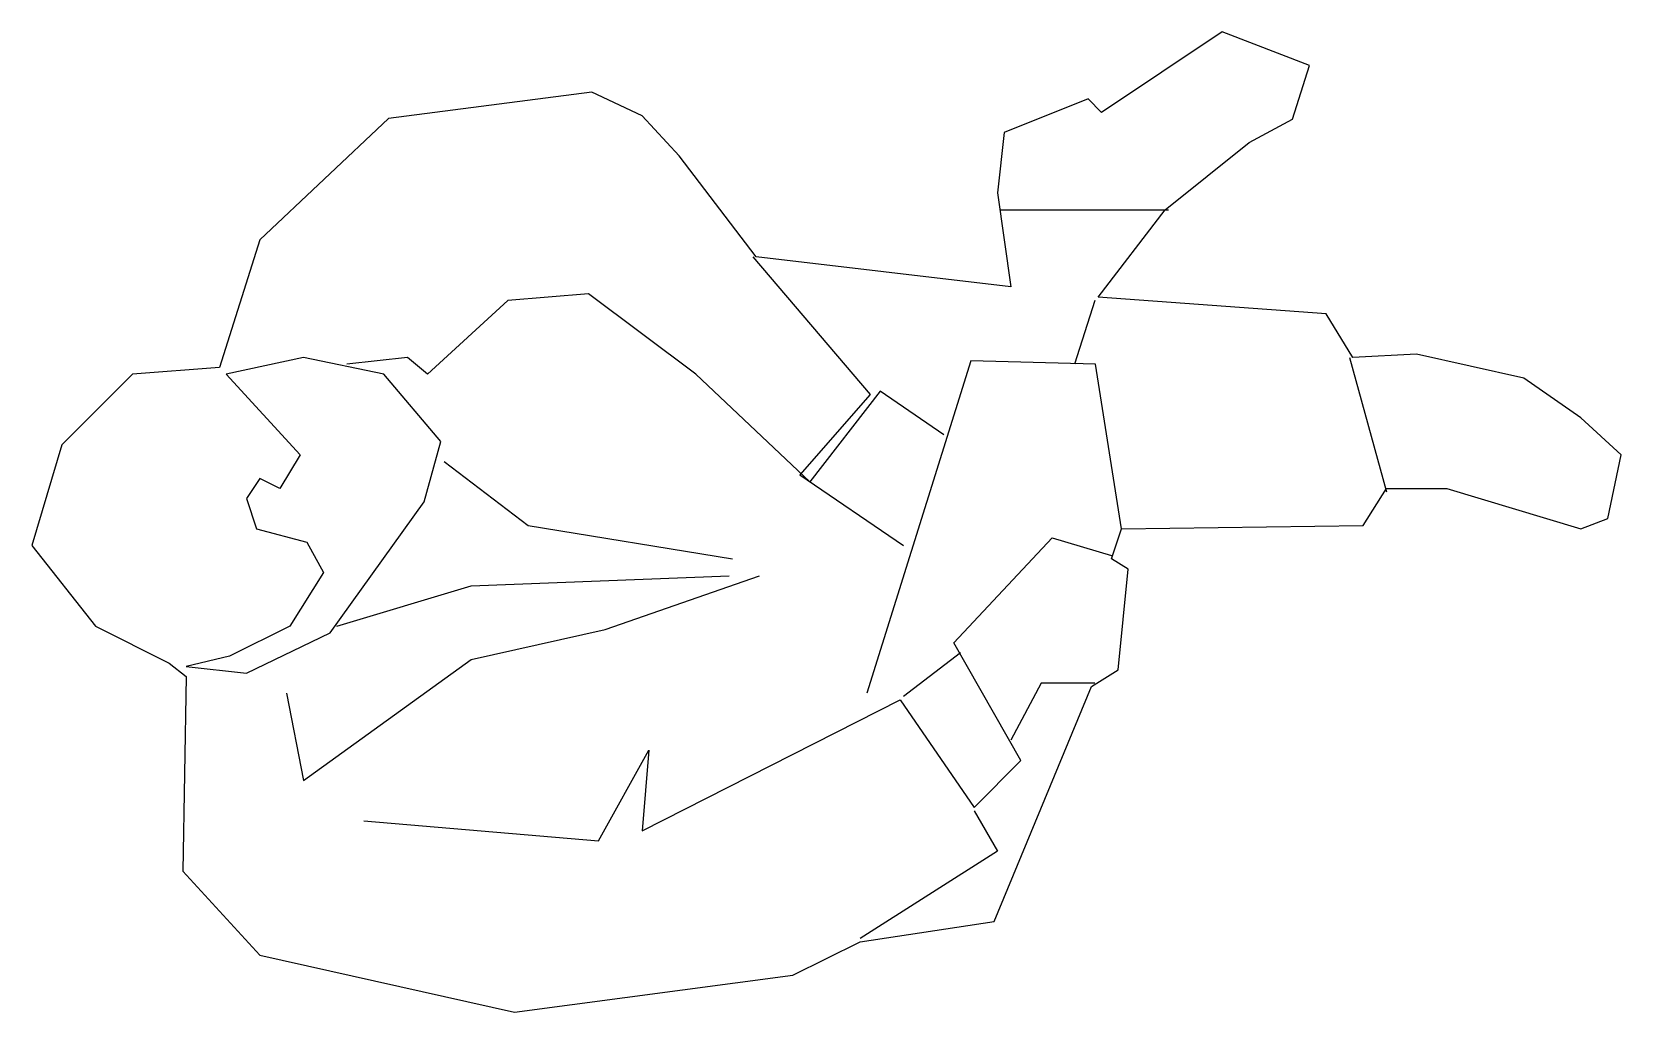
# Model space of a CAD drawing. Extents: x -0.385 to 0.586, y -0.265 to 0.334.
import ezdxf

# ---------------------------------------------------------------- set-up
doc = ezdxf.new("R2010")
doc.units = 0
doc.header["$LTSCALE"] = 1.2
doc.layers.get('0').update_dxf_attribs({"linetype": 'CONTINUOUS'})

msp = doc.modelspace()

# ---------------------------------------------------------------- linework, layer by layer
at = {"color": 0}
msp.add_lwpolyline([(0.28045, 0.03024), (0.42787, 0.03229), (0.4422, 0.05483), (0.47906, 0.05483), (0.56096, 0.03024), (0.57734, 0.03639), (0.58553, 0.07532), (0.56096, 0.09786), (0.52598, 0.1221), (0.46063, 0.13679), (0.42173, 0.13474), (0.40535, 0.16138), (0.26611, 0.17163), (0.30706, 0.2249), (0.35825, 0.26588), (0.38487, 0.28023), (0.39511, 0.31301), (0.34187, 0.3335), (0.26816, 0.28432), (0.25997, 0.29252), (0.20878, 0.27203), (0.20469, 0.23515), (0.21288, 0.17777), (0.05726, 0.19621), (0.01028, 0.2578), (-0.01236, 0.28228), (-0.04307, 0.29662), (-0.16715, 0.28052), (-0.24578, 0.20646), (-0.27035, 0.1286), (-0.32359, 0.1245), (-0.36659, 0.08147), (-0.38501, 0.01999), (-0.34611, -0.02918), (-0.30106, -0.05172), (-0.29083, -0.05992), (-0.29287, -0.17876), (-0.24578, -0.22999), (-0.09016, -0.26483), (0.07978, -0.24229), (0.12074, -0.2218), (0.20264, -0.2095), (0.26202, -0.06607), (0.2784, -0.05582), (0.28454, 0.00565), (0.2743, 0.0118)], close=True, dxfattribs=at)
for points in [[(0.20673, 0.2249), (0.30911, 0.2249)], [(0.05521, 0.19621), (0.12688, 0.1122), (0.08388, 0.06303), (0.14735, 0.01999)], [(0.17192, 0.08761), (0.13302, 0.11425), (0.09002, 0.05893), (0.0204, 0.1245), (-0.04512, 0.17368), (-0.09426, 0.16958), (-0.1434, 0.1245), (-0.15569, 0.13474), (-0.19254, 0.13064)], [(0.26406, 0.16958), (0.25178, 0.13064)], [(-0.26625, 0.1245), (-0.22121, 0.07532), (-0.23349, 0.05483), (-0.24578, 0.06098), (-0.25397, 0.04868), (-0.24783, 0.03024), (-0.21711, 0.02204), (-0.20688, 0.0036), (-0.22735, -0.02918), (-0.26421, -0.04762), (-0.29083, -0.05377), (-0.25397, -0.05787), (-0.20278, -0.03328), (-0.14545, 0.04663), (-0.13521, 0.08352), (-0.17002, 0.1245), (-0.21916, 0.13474), (-0.26625, 0.1245)], [(0.28045, 0.03024), (0.26459, 0.13064), (0.1883, 0.13269), (0.12483, -0.07016)], [(0.41968, 0.13474), (0.4422, 0.05278)], [(-0.13316, 0.07122), (-0.08197, 0.03229), (0.04293, 0.0118)], [(-0.1823, -0.14803), (-0.03897, -0.16032), (-0.00826, -0.105), (-0.01236, -0.15418), (0.14531, -0.07426), (0.19035, -0.13983), (0.21902, -0.11115), (0.17807, -0.03943), (0.23809, 0.02462), (0.2743, 0.01385)], [(-0.2294, -0.07016), (-0.21916, -0.12344), (-0.11678, -0.04967), (-0.03488, -0.03123), (0.05931, 0.00155)], [(-0.19869, -0.02918), (-0.11678, -0.00459), (0.04088, 0.00155)], [(0.18216, -0.04558), (0.14735, -0.07221)], [(0.26406, -0.06402), (0.2313, -0.06402), (0.21288, -0.09885)], [(0.19035, -0.14188), (0.20469, -0.16647), (0.12074, -0.21975)]]:
    msp.add_lwpolyline(points, dxfattribs=at)

doc.saveas('drawing.dxf')
